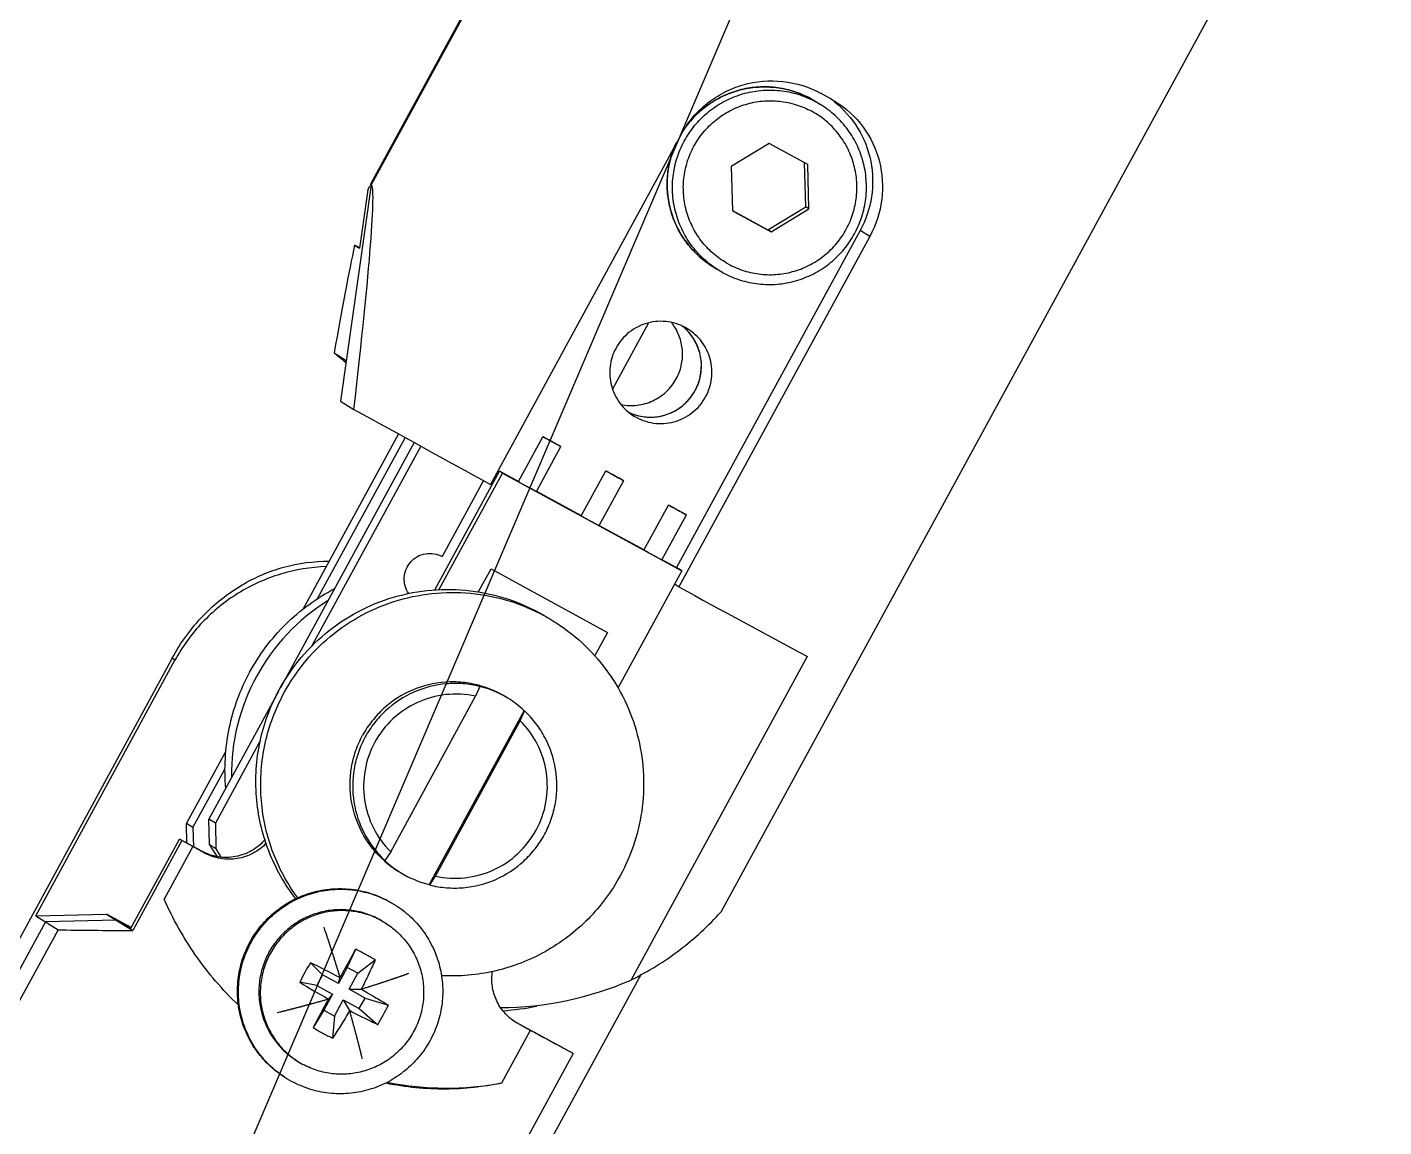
# Model space of a CAD drawing. Header units: millimetres. Extents: x 0 to 420, y 0 to 297.
# Drawn here: x 158.43 to 171.69, y 149.97 to 160.72 of the extents above; entities that cross this region are included whole.
import ezdxf

# ---------------------------------------------------------------- set-up
doc = ezdxf.new("R2010")
doc.units = ezdxf.units.MM
doc.header["$LTSCALE"] = 23.1
doc.layers.get('0').update_dxf_attribs({"linetype": 'CONTINUOUS'})
for name, color, linetype in [('AXIS', 7, 'CONTINUOUS'), ('COSMETIC', 7, 'CONTINUOUS'), ('DCURVE', 7, 'CONTINUOUS'), ('DSURF', 7, 'CONTINUOUS')]:
    doc.layers.add(name, color=color, linetype=linetype)
doc.styles.get("Standard").update_dxf_attribs({"font": 'txt', "width": 0.85})
doc.dimstyles.get("Standard").update_dxf_attribs({"dimtxt": 3.5, "dimasz": 3.5, "dimexe": 1.5, "dimexo": 1, "dimtad": 1, "dimtxsty": 'STANDARD', "dimcen": 0.09, "dimadec": 0, "dimazin": 0, "dimtol": 1, "dimtp": 0.01, "dimtm": 0.01, "dimtfac": 1, "dimtofl": 0, "dimtmove": 0, "dimatfit": 3, "dimfxl": 1, "dimtolj": 1, "dimarcsym": 0})

msp = doc.modelspace()

# ---------------------------------------------------------------- linework, layer by layer
at = {"color": 7, "linetype": 'CONTINUOUS'}
for p, q in [((163.097, 161.558), (161.798, 159.175)), ((170.072, 160.985), (165.215, 152.072)), ((166.283, 160.02), (166.195, 160.068)), ((166.09, 160.018), (166.091, 160.018)), ((166.135, 159.992), (166.091, 160.018)), ((166.135, 159.992), (166.187, 159.96)), ((166.187, 159.96), (166.143, 159.986)), ((166.283, 160.02), (166.329, 159.994)), ((164.83, 159.674), (162.964, 156.249)), ((165.685, 159.58), (165.316, 159.354)), ((166.064, 159.374), (165.685, 159.58)), ((166.043, 158.961), (166.032, 159.391)), ((166.074, 158.941), (166.064, 159.374)), ((165.316, 159.354), (165.326, 158.922)), ((161.798, 159.175), (161.496, 157.062)), ((165.326, 158.924), (165.674, 158.735)), ((165.326, 158.922), (165.705, 158.715)), ((165.674, 158.735), (166.043, 158.961)), ((165.705, 158.715), (166.074, 158.941)), ((166.074, 158.941), (166.043, 158.961)), ((166.575, 158.73), (164.78, 155.436)), ((165.705, 158.715), (165.674, 158.735)), ((166.669, 158.672), (166.575, 158.73)), ((166.669, 158.672), (164.803, 155.248)), ((165.138, 158.375), (165.181, 158.348)), ((165.234, 158.317), (165.19, 158.343)), ((161.434, 157.534), (161.553, 157.461)), ((161.496, 157.062), (161.628, 156.981)), ((161.133, 155.032), (162.065, 156.741)), ((162.215, 156.658), (160.909, 154.261)), ((162.281, 156.623), (161.218, 154.673)), ((161.273, 155.133), (162.13, 156.705)), ((162.42, 155.219), (163.051, 156.377)), ((163.08, 156.359), (163.051, 156.377)), ((163.237, 156.277), (163.051, 156.377)), ((162.893, 156.287), (162.489, 155.545)), ((163.413, 156.182), (163.85, 155.944)), ((164.026, 155.848), (164.463, 155.61)), ((164.638, 155.514), (164.803, 155.423)), ((164.832, 155.406), (164.803, 155.423)), ((164.803, 155.248), (164.76, 155.274)), ((159.851, 154.551), (157.937, 151.039)), ((158.518, 152.034), (159.879, 154.533)), ((159.879, 154.533), (159.851, 154.551)), ((166.058, 154.569), (164.336, 151.408)), ((160.89, 154.227), (160.21, 152.978)), ((162.858, 154.274), (162.815, 154.18)), ((162.858, 154.274), (162.852, 154.278)), ((161.987, 152.661), (162.815, 154.18)), ((163.29, 154.04), (162.363, 152.34)), ((162.425, 152.423), (163.253, 153.941)), ((163.253, 153.941), (163.296, 154.036)), ((163.296, 154.036), (163.29, 154.04)), ((160.712, 153.743), (160.274, 152.939)), ((159.992, 152.936), (160.375, 153.64)), ((160.055, 152.897), (160.366, 153.467)), ((159.996, 152.745), (159.992, 152.936)), ((160.055, 152.897), (159.992, 152.936)), ((160.055, 152.897), (160.06, 152.71)), ((160.216, 152.728), (160.21, 152.978)), ((160.274, 152.939), (160.21, 152.978)), ((160.274, 152.939), (160.279, 152.689)), ((159.444, 151.907), (159.923, 152.785)), ((159.946, 152.771), (159.467, 151.893)), ((160.142, 152.666), (159.923, 152.785)), ((159.946, 152.771), (159.923, 152.785)), ((160.055, 152.711), (159.946, 152.771)), ((159.996, 152.767), (159.987, 152.75)), ((160.279, 152.689), (160.216, 152.728)), ((161.987, 152.661), (161.931, 152.574)), ((161.931, 152.574), (161.925, 152.578)), ((162.369, 152.336), (162.363, 152.34)), ((162.369, 152.336), (162.425, 152.423)), ((161.966, 152.179), (162.013, 152.152)), ((161.976, 152.173), (162.022, 152.146)), ((158.613, 151.975), (158.061, 150.962)), ((158.518, 152.034), (159.209, 152.052)), ((158.518, 152.034), (158.737, 151.899)), ((159.304, 151.993), (158.613, 151.975)), ((159.209, 152.052), (159.467, 151.893)), ((159.452, 151.92), (159.209, 152.052)), ((159.304, 151.993), (159.348, 151.969)), ((159.348, 151.969), (159.412, 151.93)), ((159.349, 151.97), (159.449, 151.916)), ((161.88, 151.998), (161.917, 151.976)), ((161.894, 151.989), (161.931, 151.968)), ((158.737, 151.899), (158.185, 150.886)), ((159.447, 151.911), (159.412, 151.93)), ((161.562, 151.53), (161.645, 151.708)), ((161.321, 151.459), (161.203, 151.577)), ((161.666, 151.474), (161.836, 151.604)), ((161.321, 151.459), (161.264, 151.354)), ((161.477, 151.374), (161.321, 151.459)), ((161.562, 151.53), (161.477, 151.374)), ((161.477, 151.374), (161.491, 151.43)), ((161.666, 151.474), (161.562, 151.53)), ((161.581, 151.317), (161.666, 151.474)), ((164.434, 151.464), (163.485, 149.723)), ((161.264, 151.354), (161.099, 151.386)), ((161.264, 151.354), (161.42, 151.269)), ((161.737, 151.232), (161.581, 151.317)), ((161.581, 151.317), (161.699, 151.317)), ((161.42, 151.269), (161.335, 151.113)), ((161.42, 151.269), (161.378, 151.222)), ((161.439, 151.056), (161.524, 151.213)), ((161.524, 151.213), (161.586, 151.109)), ((161.524, 151.213), (161.68, 151.128)), ((161.68, 151.128), (161.737, 151.232)), ((161.737, 151.232), (161.966, 151.162)), ((161.335, 151.113), (161.229, 150.943)), ((161.335, 151.113), (161.439, 151.056)), ((161.439, 151.056), (161.419, 150.84)), ((161.68, 151.128), (161.861, 150.971)), ((163.77, 150.69), (163.213, 150.993)), ((163.77, 150.69), (163.291, 149.812)), ((161.091, 150.606), (161.128, 150.584)), ((161.019, 150.417), (160.973, 150.444))]:
    msp.add_line(p, q, dxfattribs=at)
for centre, radius, start, end in [((165.693, 159.159), 0.941, 61.4316, 62.0629), ((165.7, 159.209), 0.998, 51.3028, 54.3259), ((165.635, 159.18), 0.946, 230.6765, 238.3535), ((426.504, 638.807), 549.832, 241.20096, 241.35967), ((313.744, 429.261), 311.876, 241.4736, 241.73579), ((162.611, 153.317), 0.991, 75.5258, 75.9466), ((162.61, 153.313), 0.995, 58.3603, 75.523), ((162.609, 153.312), 0.997, 46.9284, 58.3371), ((162.977, 154.411), 3.233, 211.3589, 213.8192), ((163.039, 154.371), 3.232, 211.3584, 213.1014), ((162.602, 153.301), 0.99, 226.9142, 227.3429), ((162.606, 153.306), 0.997, 227.3546, 238.3377), ((162.605, 153.305), 0.995, 238.3556, 255.9467), ((192.09, 134.641), 34.903, 150.7255, 151.2459), ((160.515, 149.404), 2.566, 61.4329, 63.8659), ((163.895, 149.986), 3.127, 149.4203, 153.4083), ((157.306, 143.539), 8.933, 62.0595, 64.1329), ((160.54, 149.449), 2.514, 58.9721, 61.4351), ((165.579, 158.71), 8.586, 238.5475, 240.7048), ((163.041, 154.383), 3.245, 270.3401, 293.5235), ((190.173, 135.632), 32.744, 151.5674, 152.1207), ((160.042, 152.086), 2.133, 328.4912, 334.3374), ((162.823, 154.34), 3.243, 274.5702, 280.5227), ((162.526, 153.098), 2.515, 238.9472, 241.43), ((162.494, 153.038), 2.447, 241.419, 243.95)]:
    msp.add_arc(centre, radius, start, end, dxfattribs=at)
for centre, major_axis, ratio, start_param, end_param in [((160.485, 149.992), (1.311, 9.184), 0.024033, -0.702545, -0.01046), ((163.645, 155.792), (2.58, -2.057), 0.008897, -2.592714, -2.514725), ((161.608, 152.053), (3.75, 0.091), 0.035382, -2.44372, -2.179299)]:
    msp.add_ellipse(centre, major_axis=major_axis, ratio=ratio, start_param=start_param, end_param=end_param, dxfattribs=at)
for points, knots in [([(164.83, 159.674), (164.861, 159.731), (164.936, 159.841), (165.078, 159.978), (165.245, 160.085), (165.489, 160.182), (165.823, 160.211), (166.08, 160.131), (166.195, 160.068)], [0, 0, 0, 0, 0.125644, 0.250977, 0.375957, 0.500777, 0.749908, 1, 1, 1, 1]), ([(165.19, 158.343), (165.139, 158.375), (165.041, 158.448), (164.919, 158.585), (164.826, 158.742), (164.764, 158.915), (164.736, 159.096), (164.744, 159.279), (164.786, 159.458), (164.862, 159.625), (164.968, 159.775), (165.1, 159.902), (165.255, 160.001), (165.425, 160.069), (165.605, 160.103), (165.788, 160.102), (165.968, 160.066), (166.081, 160.019), (166.134, 159.991)], [0, 0, 0, 0, 0.062426, 0.124846, 0.187294, 0.249771, 0.312282, 0.374825, 0.437392, 0.499974, 0.562559, 0.625132, 0.687684, 0.750206, 0.812695, 0.875152, 0.93758, 1, 1, 1, 1]), ([(166.091, 160.018), (166.042, 160.045), (165.937, 160.09), (165.772, 160.129), (165.602, 160.137), (165.433, 160.116), (165.27, 160.064), (165.12, 159.984), (164.985, 159.879), (164.91, 159.794), (164.876, 159.749)], [0, 0, 0, 0, 0.124865, 0.249747, 0.374672, 0.499644, 0.624669, 0.749744, 0.874859, 1, 1, 1, 1]), ([(164.888, 159.764), (164.922, 159.808), (164.998, 159.891), (165.132, 159.992), (165.282, 160.068), (165.442, 160.117), (165.609, 160.137), (165.776, 160.128), (165.939, 160.089), (166.041, 160.045), (166.09, 160.018)], [0, 0, 0, 0, 0.125169, 0.250304, 0.375391, 0.500419, 0.625385, 0.750297, 0.875158, 1, 1, 1, 1]), ([(165.288, 158.401), (165.24, 158.428), (165.148, 158.49), (165.03, 158.61), (164.939, 158.75), (164.876, 158.905), (164.845, 159.069), (164.846, 159.237), (164.881, 159.401), (164.946, 159.556), (165.04, 159.694), (165.16, 159.812), (165.3, 159.904), (165.455, 159.967), (165.619, 159.999), (165.787, 159.998), (165.95, 159.964), (166.053, 159.92), (166.102, 159.894)], [0, 0, 0, 0, 0.062414, 0.124835, 0.187279, 0.249753, 0.312261, 0.374801, 0.437368, 0.499952, 0.562539, 0.625117, 0.687673, 0.750199, 0.812691, 0.875151, 0.937582, 1, 1, 1, 1]), ([(165.234, 158.317), (165.288, 158.288), (165.401, 158.24), (165.58, 158.202), (165.764, 158.199), (165.945, 158.232), (166.117, 158.299), (166.272, 158.397), (166.406, 158.524), (166.513, 158.673), (166.59, 158.841), (166.633, 159.02), (166.641, 159.204), (166.614, 159.386), (166.553, 159.559), (166.459, 159.717), (166.337, 159.854), (166.239, 159.928), (166.187, 159.96)], [0, 0, 0, 0, 0.062416, 0.124843, 0.1873, 0.249788, 0.312309, 0.37486, 0.437434, 0.500019, 0.562601, 0.62517, 0.687714, 0.750226, 0.812704, 0.875153, 0.937574, 1, 1, 1, 1]), ([(165.288, 158.401), (165.337, 158.375), (165.44, 158.331), (165.604, 158.297), (165.771, 158.296), (165.936, 158.328), (166.091, 158.391), (166.231, 158.483), (166.35, 158.601), (166.444, 158.74), (166.51, 158.894), (166.544, 159.058), (166.546, 159.226), (166.514, 159.39), (166.452, 159.545), (166.36, 159.685), (166.243, 159.805), (166.151, 159.867), (166.102, 159.894)], [0, 0, 0, 0, 0.062418, 0.124849, 0.187309, 0.249801, 0.312327, 0.374883, 0.437461, 0.500048, 0.562632, 0.625199, 0.687739, 0.750247, 0.812721, 0.875165, 0.937586, 1, 1, 1, 1]), ([(166.324, 159.988), (166.414, 159.915), (166.57, 159.738), (166.698, 159.409), (166.706, 159.056), (166.63, 158.832), (166.575, 158.73)], [0, 0, 0, 0, 0.249704, 0.499588, 0.749695, 1, 1, 1, 1]), ([(166.328, 159.994), (166.435, 159.928), (166.624, 159.755), (166.786, 159.409), (166.809, 159.027), (166.729, 158.783), (166.669, 158.672)], [0, 0, 0, 0, 0.250628, 0.498303, 0.747264, 1, 1, 1, 1]), ([(165.035, 158.448), (164.995, 158.481), (164.919, 158.554), (164.826, 158.681), (164.755, 158.821), (164.708, 158.971), (164.686, 159.127), (164.69, 159.284), (164.72, 159.439), (164.756, 159.538), (164.778, 159.585)], [0, 0, 0, 0, 0.124833, 0.249706, 0.374624, 0.499596, 0.624626, 0.749711, 0.87484, 1, 1, 1, 1]), ([(164.77, 159.568), (164.747, 159.516), (164.71, 159.408), (164.685, 159.239), (164.69, 159.068), (164.726, 158.9), (164.79, 158.742), (164.882, 158.598), (164.999, 158.473), (165.09, 158.405), (165.138, 158.375)], [0, 0, 0, 0, 0.125146, 0.250262, 0.375333, 0.500354, 0.625321, 0.750245, 0.875128, 1, 1, 1, 1]), ([(162.164, 155.182), (162.148, 155.205), (162.124, 155.256), (162.115, 155.34), (162.134, 155.423), (162.18, 155.495), (162.246, 155.548), (162.326, 155.576), (162.411, 155.576), (162.464, 155.558), (162.489, 155.545)], [0, 0, 0, 0, 0.124891, 0.249909, 0.375022, 0.500171, 0.625279, 0.750292, 0.875173, 1, 1, 1, 1]), ([(159.851, 154.551), (159.934, 154.703), (160.132, 154.975), (160.454, 155.231), (160.729, 155.371), (161.012, 155.47), (161.237, 155.5), (161.386, 155.498)], [0, 0, 0, 0, 0.274861, 0.525934, 0.645392, 0.763217, 1, 1, 1, 1]), ([(161.356, 155.446), (161.206, 155.441), (160.904, 155.391), (160.487, 155.203), (160.132, 154.914), (159.952, 154.666), (159.879, 154.533)], [0, 0, 0, 0, 0.249795, 0.499743, 0.749831, 1, 1, 1, 1]), ([(162.815, 154.18), (162.721, 154.2), (162.525, 154.211), (162.242, 154.133), (161.998, 153.97), (161.818, 153.738), (161.721, 153.461), (161.716, 153.167), (161.804, 152.887), (161.919, 152.729), (161.987, 152.661)], [0, 0, 0, 0, 0.124868, 0.249843, 0.37492, 0.500055, 0.625177, 0.750224, 0.875161, 1, 1, 1, 1]), ([(162.858, 154.274), (162.805, 154.288), (162.696, 154.306), (162.477, 154.305), (162.207, 154.237), (161.974, 154.084), (161.825, 153.922), (161.764, 153.83), (161.738, 153.782)], [0, 0, 0, 0, 0.125042, 0.250131, 0.499628, 0.749336, 0.874663, 1, 1, 1, 1]), ([(162.425, 152.423), (162.519, 152.402), (162.715, 152.391), (162.998, 152.469), (163.242, 152.632), (163.422, 152.864), (163.52, 153.142), (163.524, 153.435), (163.436, 153.715), (163.321, 153.873), (163.253, 153.941)], [0, 0, 0, 0, 0.124868, 0.249843, 0.37492, 0.500055, 0.625177, 0.750224, 0.875161, 1, 1, 1, 1]), ([(163.49, 152.828), (163.516, 152.876), (163.56, 152.977), (163.615, 153.19), (163.617, 153.469), (163.528, 153.733), (163.41, 153.917), (163.336, 153.999), (163.296, 154.036)], [0, 0, 0, 0, 0.125358, 0.250694, 0.500394, 0.74987, 0.874954, 1, 1, 1, 1]), ([(161.738, 153.782), (161.712, 153.734), (161.667, 153.633), (161.612, 153.42), (161.61, 153.142), (161.699, 152.878), (161.818, 152.693), (161.892, 152.611), (161.931, 152.574)], [0, 0, 0, 0, 0.125358, 0.250694, 0.500394, 0.74987, 0.874954, 1, 1, 1, 1]), ([(160.761, 152.782), (160.725, 152.739), (160.636, 152.664), (160.474, 152.604), (160.301, 152.601), (160.191, 152.639), (160.142, 152.666)], [0, 0, 0, 0, 0.250307, 0.500418, 0.750279, 1, 1, 1, 1]), ([(162.369, 152.336), (162.422, 152.322), (162.531, 152.305), (162.751, 152.305), (163.021, 152.374), (163.254, 152.526), (163.403, 152.688), (163.463, 152.78), (163.49, 152.828)], [0, 0, 0, 0, 0.125042, 0.250131, 0.499628, 0.749336, 0.874663, 1, 1, 1, 1]), ([(160.963, 150.45), (160.908, 150.483), (160.831, 150.542), (160.741, 150.634), (160.661, 150.734), (160.578, 150.872), (160.524, 151.024), (160.499, 151.15), (160.486, 151.278), (160.494, 151.44), (160.539, 151.628), (160.62, 151.805), (160.733, 151.962), (160.874, 152.095), (161.01, 152.181), (161.128, 152.234), (161.25, 152.275), (161.408, 152.303), (161.57, 152.301), (161.697, 152.28), (161.821, 152.248), (161.91, 152.21), (161.966, 152.179)], [0, 0, 0, 0, 0.062401, 0.093637, 0.12488, 0.18731, 0.249771, 0.28105, 0.312338, 0.374864, 0.437414, 0.499979, 0.562546, 0.625101, 0.687635, 0.718927, 0.750211, 0.812681, 0.875119, 0.906364, 0.937602, 1, 1, 1, 1]), ([(160.973, 150.444), (160.918, 150.478), (160.841, 150.536), (160.751, 150.628), (160.67, 150.728), (160.588, 150.866), (160.534, 151.019), (160.509, 151.145), (160.496, 151.273), (160.503, 151.434), (160.549, 151.622), (160.629, 151.799), (160.742, 151.956), (160.883, 152.089), (161.02, 152.176), (161.137, 152.228), (161.259, 152.269), (161.418, 152.297), (161.579, 152.295), (161.706, 152.274), (161.83, 152.242), (161.92, 152.204), (161.976, 152.173)], [0, 0, 0, 0, 0.062401, 0.093637, 0.12488, 0.18731, 0.249771, 0.28105, 0.312338, 0.374864, 0.437414, 0.499979, 0.562546, 0.625101, 0.687635, 0.718927, 0.750211, 0.812681, 0.875119, 0.906364, 0.937602, 1, 1, 1, 1]), ([(161.88, 151.998), (161.835, 152.022), (161.764, 152.053), (161.664, 152.079), (161.563, 152.095), (161.434, 152.097), (161.307, 152.074), (161.209, 152.041), (161.115, 152), (161.006, 151.93), (160.893, 151.824), (160.803, 151.698), (160.738, 151.557), (160.702, 151.406), (160.696, 151.277), (160.707, 151.175), (160.727, 151.074), (160.77, 150.952), (160.836, 150.841), (160.9, 150.761), (160.972, 150.688), (161.034, 150.641), (161.077, 150.614)], [0, 0, 0, 0, 0.062398, 0.093636, 0.124881, 0.187319, 0.249789, 0.281073, 0.312365, 0.374899, 0.437454, 0.500021, 0.562586, 0.625136, 0.687662, 0.71895, 0.750229, 0.81269, 0.87512, 0.906363, 0.937599, 1, 1, 1, 1]), ([(161.894, 151.989), (161.849, 152.014), (161.778, 152.044), (161.678, 152.07), (161.577, 152.086), (161.448, 152.088), (161.321, 152.066), (161.223, 152.033), (161.129, 151.991), (161.02, 151.922), (160.907, 151.815), (160.817, 151.689), (160.752, 151.548), (160.716, 151.398), (160.71, 151.268), (160.72, 151.166), (160.74, 151.065), (160.784, 150.944), (160.849, 150.833), (160.914, 150.753), (160.986, 150.679), (161.048, 150.633), (161.091, 150.606)], [0, 0, 0, 0, 0.062398, 0.093636, 0.124881, 0.187319, 0.249789, 0.281073, 0.312365, 0.374899, 0.437455, 0.500021, 0.562586, 0.625136, 0.687662, 0.71895, 0.750229, 0.81269, 0.87512, 0.906363, 0.937599, 1, 1, 1, 1]), ([(162.022, 152.146), (162.077, 152.113), (162.154, 152.054), (162.244, 151.963), (162.324, 151.863), (162.407, 151.724), (162.461, 151.572), (162.486, 151.446), (162.499, 151.318), (162.492, 151.156), (162.446, 150.968), (162.365, 150.792), (162.252, 150.634), (162.111, 150.501), (161.975, 150.415), (161.857, 150.363), (161.735, 150.322), (161.577, 150.293), (161.415, 150.296), (161.288, 150.316), (161.164, 150.349), (161.075, 150.387), (161.019, 150.417)], [0, 0, 0, 0, 0.062401, 0.093637, 0.12488, 0.18731, 0.249771, 0.28105, 0.312338, 0.374864, 0.437414, 0.499979, 0.562546, 0.625101, 0.687635, 0.718927, 0.750211, 0.812681, 0.875119, 0.906364, 0.937602, 1, 1, 1, 1]), ([(164.336, 151.408), (164.421, 151.45), (164.585, 151.541), (164.889, 151.751), (165.093, 151.938), (165.215, 152.072)], [0, 0, 0, 0, 0.256608, 0.508045, 1, 1, 1, 1]), ([(161.931, 151.968), (161.974, 151.941), (162.036, 151.894), (162.108, 151.821), (162.173, 151.741), (162.239, 151.63), (162.282, 151.508), (162.302, 151.407), (162.312, 151.305), (162.307, 151.176), (162.27, 151.025), (162.206, 150.884), (162.115, 150.758), (162.002, 150.652), (161.893, 150.582), (161.799, 150.541), (161.702, 150.508), (161.575, 150.485), (161.445, 150.487), (161.344, 150.503), (161.245, 150.529), (161.173, 150.56), (161.128, 150.584)], [0, 0, 0, 0, 0.062401, 0.093637, 0.12488, 0.18731, 0.249771, 0.28105, 0.312338, 0.374864, 0.437414, 0.499979, 0.562545, 0.625101, 0.687635, 0.718927, 0.750211, 0.812681, 0.875119, 0.906364, 0.937602, 1, 1, 1, 1]), ([(161.836, 151.604), (161.815, 151.557), (161.771, 151.46), (161.724, 151.366), (161.699, 151.317)], [0, 0, 0, 0, 0.486692, 1, 1, 1, 1]), ([(161.699, 151.317), (161.723, 151.304), (161.812, 151.254), (161.901, 151.201), (161.966, 151.162)], [0, 0, 0, 0, 0.262179, 1, 1, 1, 1]), ([(161.586, 151.109), (161.559, 151.062), (161.505, 150.971), (161.448, 150.882), (161.419, 150.84)], [0, 0, 0, 0, 0.51369, 1, 1, 1, 1]), ([(161.861, 150.971), (161.839, 150.981), (161.747, 151.026), (161.655, 151.072), (161.586, 151.109)], [0, 0, 0, 0, 0.235908, 1, 1, 1, 1])]:
    msp.add_open_spline(points, degree=3, knots=knots, dxfattribs=at)
at = {"layer": 'AXIS', "color": 7, "linetype": 'CONTINUOUS'}
for p, q in [((161.793, 159.185), (162.987, 161.375)), ((163.236, 156.276), (163.475, 156.715)), ((163.475, 156.715), (163.475, 156.715)), ((163.412, 156.18), (163.651, 156.619)), ((163.651, 156.619), (163.651, 156.62)), ((162.459, 155.219), (163.08, 156.359)), ((163.08, 156.359), (164.832, 155.406)), ((163.849, 155.942), (164.088, 156.381)), ((164.088, 156.381), (164.088, 156.381)), ((163.236, 156.276), (163.236, 156.276)), ((163.236, 156.276), (163.24, 156.274)), ((164.025, 155.847), (164.264, 156.286)), ((164.264, 156.286), (164.264, 156.286)), ((163.849, 155.942), (163.849, 155.942)), ((163.849, 155.942), (163.853, 155.94)), ((164.462, 155.608), (164.701, 156.047)), ((164.638, 155.513), (164.877, 155.952)), ((164.701, 156.047), (164.702, 156.047)), ((164.877, 155.952), (164.877, 155.952)), ((164.462, 155.608), (164.462, 155.608)), ((164.462, 155.608), (164.466, 155.606)), ((164.832, 155.406), (164.207, 154.259)), ((160.055, 152.711), (159.775, 152.196)), ((160.171, 152.648), (160.055, 152.711)), ((160.142, 152.666), (160.171, 152.648)), ((163.351, 150.916), (163.07, 150.401)), ((163.236, 150.979), (163.212, 150.993)), ((163.351, 150.916), (163.236, 150.979))]:
    msp.add_line(p, q, dxfattribs=at)
for centre, radius, start, end in [((164.34, 157.521), 0.499, 34.4236, 38.6529), ((164.525, 157.407), 0.499, 44.7252, 51.779), ((164.527, 157.408), 0.497, 46.3942, 51.2354), ((164.528, 157.409), 0.495, 44.9939, 46.3897), ((164.527, 157.408), 0.497, 43.6841, 44.9939), ((164.527, 157.408), 0.497, 40.6095, 44.7243), ((164.525, 157.407), 0.499, 35.4758, 43.6772), ((164.526, 157.408), 0.497, 29.1814, 35.472), ((164.524, 157.407), 0.5, 20.8008, 29.1688), ((164.526, 157.407), 0.498, 14.6994, 20.7984), ((164.523, 157.407), 0.501, 5.9637, 14.6835), ((164.522, 157.407), 0.501, 350.595, 0.2424), ((164.524, 157.407), 0.5, 0.259, 5.9636), ((164.52, 157.408), 0.504, 331.4494, 345.7893), ((164.524, 157.407), 0.499, 345.8141, 350.5906), ((164.52, 157.409), 0.504, 317.0409, 331.3787), ((164.523, 157.406), 0.5, 296.876, 302.5776), ((164.522, 157.407), 0.502, 302.594, 312.2372), ((164.524, 157.406), 0.5, 312.2417, 317.0165), ((164.524, 157.405), 0.499, 245.0901, 251.976), ((164.523, 157.402), 0.496, 245.6615, 248.3722), ((164.523, 157.403), 0.497, 248.3754, 251.7712), ((164.524, 157.404), 0.498, 251.9783, 252.7848), ((164.523, 157.403), 0.497, 252.7863, 259.172), ((164.524, 157.406), 0.5, 259.1827, 267.3807), ((164.524, 157.404), 0.498, 267.3844, 273.6718), ((164.523, 157.406), 0.5, 273.6844, 282.0477), ((164.524, 157.404), 0.498, 282.05, 288.1454), ((164.523, 157.408), 0.502, 288.1612, 296.8759), ((162.436, 153.414), 2.005, 122.097, 151.4171), ((162.435, 153.415), 2.004, 151.4095, 180.738), ((162.591, 153.324), 0.996, 74.2751, 74.6945), ((162.591, 153.325), 0.995, 58.3541, 74.2778), ((162.586, 153.317), 0.995, 228.1923, 228.6204), ((162.586, 153.317), 0.996, 228.6259, 238.3431), ((163.474, 151.416), 0.498, 237.5384, 238.3125), ((162.533, 153.342), 2.99, 259.0451, 280.3496)]:
    msp.add_arc(centre, radius, start, end, dxfattribs=at)
for points, knots in [([(164.889, 157.768), (164.832, 157.804), (164.702, 157.851), (164.495, 157.839), (164.31, 157.746), (164.221, 157.64), (164.189, 157.581)], [0, 0, 0, 0, 0.249666, 0.499532, 0.749666, 1, 1, 1, 1]), ([(164.778, 157.281), (164.8, 157.321), (164.833, 157.408), (164.845, 157.546), (164.819, 157.682), (164.778, 157.765), (164.752, 157.803)], [0, 0, 0, 0, 0.250232, 0.500327, 0.75026, 1, 1, 1, 1]), ([(165.065, 157.104), (165.095, 157.16), (165.134, 157.283), (165.121, 157.475), (165.038, 157.648), (164.942, 157.736), (164.889, 157.768)], [0, 0, 0, 0, 0.250337, 0.500449, 0.750315, 1, 1, 1, 1]), ([(164.963, 157.167), (164.987, 157.211), (165.022, 157.307), (165.029, 157.46), (164.99, 157.607), (164.936, 157.694), (164.904, 157.732)], [0, 0, 0, 0, 0.250271, 0.500364, 0.750283, 1, 1, 1, 1]), ([(164.189, 157.581), (164.159, 157.526), (164.119, 157.403), (164.133, 157.211), (164.216, 157.037), (164.311, 156.95), (164.364, 156.917)], [0, 0, 0, 0, 0.250337, 0.500449, 0.750315, 1, 1, 1, 1]), ([(164.237, 157.03), (164.289, 157.019), (164.397, 157.015), (164.552, 157.058), (164.686, 157.149), (164.753, 157.234), (164.778, 157.281)], [0, 0, 0, 0, 0.249709, 0.499639, 0.749739, 1, 1, 1, 1]), ([(164.368, 156.931), (164.422, 156.913), (164.539, 156.896), (164.711, 156.932), (164.862, 157.024), (164.935, 157.117), (164.963, 157.167)], [0, 0, 0, 0, 0.249688, 0.499594, 0.749713, 1, 1, 1, 1]), ([(164.364, 156.917), (164.421, 156.882), (164.552, 156.835), (164.758, 156.847), (164.943, 156.939), (165.032, 157.045), (165.065, 157.104)], [0, 0, 0, 0, 0.249666, 0.499532, 0.749666, 1, 1, 1, 1]), ([(163.646, 156.622), (163.642, 156.625), (163.629, 156.632), (163.607, 156.644), (163.585, 156.656), (163.565, 156.667), (163.55, 156.675), (163.535, 156.683), (163.521, 156.691), (163.508, 156.698), (163.498, 156.703), (163.492, 156.706), (163.488, 156.709), (163.484, 156.711), (163.481, 156.712), (163.479, 156.713), (163.477, 156.714), (163.477, 156.714), (163.476, 156.715), (163.476, 156.715), (163.475, 156.715), (163.475, 156.715), (163.475, 156.715)], [0, 0, 0, 0, 0.085217, 0.220016, 0.38778, 0.477647, 0.567814, 0.655476, 0.737912, 0.812561, 0.877098, 0.904937, 0.92952, 0.950668, 0.968204, 0.981996, 0.987457, 0.991943, 0.995443, 0.997953, 0.999471, 1, 1, 1, 1]), ([(163.475, 156.715), (163.476, 156.714), (163.479, 156.713), (163.485, 156.709), (163.494, 156.705), (163.51, 156.696), (163.529, 156.685), (163.549, 156.674), (163.566, 156.665), (163.582, 156.656), (163.598, 156.648), (163.613, 156.64), (163.624, 156.634), (163.631, 156.63), (163.636, 156.627), (163.641, 156.625), (163.644, 156.623), (163.647, 156.622), (163.648, 156.621), (163.649, 156.62), (163.65, 156.62), (163.65, 156.62), (163.651, 156.62), (163.651, 156.619), (163.651, 156.619)], [0, 0, 0, 0, 0.016267, 0.050216, 0.100597, 0.165572, 0.329348, 0.422152, 0.517779, 0.612731, 0.703531, 0.786853, 0.859649, 0.891254, 0.919257, 0.943412, 0.963495, 0.979316, 0.985586, 0.990741, 0.994765, 0.99765, 0.999395, 1, 1, 1, 1]), ([(164.26, 156.288), (164.255, 156.291), (164.242, 156.298), (164.22, 156.31), (164.198, 156.322), (164.178, 156.333), (164.163, 156.341), (164.148, 156.349), (164.134, 156.357), (164.121, 156.364), (164.111, 156.369), (164.105, 156.373), (164.101, 156.375), (164.097, 156.377), (164.094, 156.378), (164.092, 156.379), (164.09, 156.38), (164.09, 156.381), (164.089, 156.381), (164.089, 156.381), (164.088, 156.381), (164.088, 156.381), (164.088, 156.381)], [0, 0, 0, 0, 0.085217, 0.220016, 0.38778, 0.477647, 0.567814, 0.655476, 0.737912, 0.812561, 0.877098, 0.904937, 0.92952, 0.950668, 0.968204, 0.981996, 0.987457, 0.991943, 0.995443, 0.997953, 0.999471, 1, 1, 1, 1]), ([(164.088, 156.381), (164.089, 156.381), (164.092, 156.379), (164.098, 156.376), (164.107, 156.371), (164.123, 156.362), (164.142, 156.352), (164.162, 156.34), (164.179, 156.331), (164.195, 156.322), (164.211, 156.314), (164.226, 156.306), (164.237, 156.3), (164.244, 156.296), (164.249, 156.293), (164.254, 156.291), (164.257, 156.289), (164.26, 156.288), (164.261, 156.287), (164.262, 156.286), (164.263, 156.286), (164.263, 156.286), (164.264, 156.286), (164.264, 156.286), (164.264, 156.286)], [0, 0, 0, 0, 0.016267, 0.050216, 0.100597, 0.165572, 0.329348, 0.422152, 0.517779, 0.612731, 0.703531, 0.786853, 0.859649, 0.891254, 0.919257, 0.943412, 0.963495, 0.979316, 0.985586, 0.990741, 0.994765, 0.99765, 0.999395, 1, 1, 1, 1]), ([(163.24, 156.274), (163.244, 156.271), (163.257, 156.264), (163.279, 156.252), (163.301, 156.24), (163.321, 156.229), (163.336, 156.221), (163.351, 156.213), (163.366, 156.205), (163.378, 156.198), (163.388, 156.193), (163.395, 156.189), (163.399, 156.187), (163.403, 156.185), (163.406, 156.183), (163.408, 156.182), (163.409, 156.181), (163.41, 156.181), (163.411, 156.181), (163.411, 156.181), (163.411, 156.18), (163.412, 156.18), (163.412, 156.18)], [0, 0, 0, 0, 0.082922, 0.216493, 0.384042, 0.474117, 0.564649, 0.65279, 0.735768, 0.810969, 0.87603, 0.904106, 0.928905, 0.950236, 0.967932, 0.981846, 0.987354, 0.991879, 0.995411, 0.997942, 0.99947, 1, 1, 1, 1]), ([(163.853, 155.94), (163.858, 155.937), (163.87, 155.931), (163.892, 155.918), (163.914, 155.906), (163.934, 155.895), (163.95, 155.887), (163.965, 155.879), (163.979, 155.871), (163.991, 155.864), (164.001, 155.859), (164.008, 155.855), (164.012, 155.853), (164.016, 155.851), (164.019, 155.85), (164.021, 155.848), (164.022, 155.848), (164.023, 155.847), (164.024, 155.847), (164.024, 155.847), (164.024, 155.847), (164.025, 155.847), (164.025, 155.847)], [0, 0, 0, 0, 0.082922, 0.216493, 0.384042, 0.474117, 0.564649, 0.65279, 0.735768, 0.810969, 0.87603, 0.904106, 0.928905, 0.950236, 0.967932, 0.981846, 0.987354, 0.991879, 0.995411, 0.997942, 0.99947, 1, 1, 1, 1]), ([(164.873, 155.954), (164.868, 155.957), (164.855, 155.964), (164.833, 155.976), (164.811, 155.988), (164.791, 155.999), (164.776, 156.007), (164.761, 156.016), (164.747, 156.023), (164.734, 156.03), (164.725, 156.035), (164.718, 156.039), (164.714, 156.041), (164.71, 156.043), (164.707, 156.045), (164.705, 156.046), (164.704, 156.046), (164.703, 156.047), (164.702, 156.047), (164.702, 156.047), (164.701, 156.047), (164.701, 156.048), (164.701, 156.047)], [0, 0, 0, 0, 0.085217, 0.220016, 0.38778, 0.477647, 0.567814, 0.655476, 0.737912, 0.812561, 0.877098, 0.904937, 0.92952, 0.950668, 0.968204, 0.981996, 0.987457, 0.991943, 0.995443, 0.997953, 0.999471, 1, 1, 1, 1]), ([(164.702, 156.047), (164.702, 156.047), (164.705, 156.045), (164.711, 156.042), (164.72, 156.037), (164.736, 156.028), (164.755, 156.018), (164.776, 156.007), (164.792, 155.998), (164.809, 155.989), (164.824, 155.98), (164.839, 155.972), (164.85, 155.966), (164.857, 155.962), (164.862, 155.959), (164.867, 155.957), (164.87, 155.955), (164.873, 155.954), (164.874, 155.953), (164.875, 155.953), (164.876, 155.952), (164.876, 155.952), (164.877, 155.952), (164.877, 155.952), (164.877, 155.952)], [0, 0, 0, 0, 0.016267, 0.050216, 0.100597, 0.165572, 0.329348, 0.422152, 0.517779, 0.612731, 0.703531, 0.786853, 0.859649, 0.891254, 0.919257, 0.943412, 0.963495, 0.979316, 0.985586, 0.990741, 0.994765, 0.99765, 0.999395, 1, 1, 1, 1]), ([(164.466, 155.606), (164.471, 155.604), (164.483, 155.597), (164.505, 155.585), (164.527, 155.572), (164.547, 155.562), (164.563, 155.553), (164.578, 155.545), (164.592, 155.537), (164.604, 155.53), (164.614, 155.525), (164.621, 155.522), (164.625, 155.519), (164.629, 155.517), (164.632, 155.516), (164.634, 155.515), (164.635, 155.514), (164.636, 155.513), (164.637, 155.513), (164.637, 155.513), (164.637, 155.513), (164.638, 155.513), (164.638, 155.513)], [0, 0, 0, 0, 0.082922, 0.216493, 0.384042, 0.474117, 0.564649, 0.65279, 0.735768, 0.810969, 0.87603, 0.904106, 0.928905, 0.950236, 0.967932, 0.981846, 0.987354, 0.991879, 0.995411, 0.997942, 0.99947, 1, 1, 1, 1]), ([(160.609, 154.415), (160.656, 154.501), (160.763, 154.666), (160.957, 154.889), (161.182, 155.08), (161.349, 155.184), (161.436, 155.23)], [0, 0, 0, 0, 0.250059, 0.500093, 0.750083, 1, 1, 1, 1]), ([(160.898, 154.244), (160.959, 154.356), (161.103, 154.566), (161.378, 154.832), (161.701, 155.037), (162.058, 155.173), (162.436, 155.233), (162.817, 155.217), (163.187, 155.124), (163.417, 155.013), (163.524, 154.946)], [0, 0, 0, 0, 0.125172, 0.250316, 0.375419, 0.500458, 0.625426, 0.750327, 0.875178, 1, 1, 1, 1]), ([(160.946, 154.215), (161.007, 154.326), (161.151, 154.537), (161.426, 154.803), (161.749, 155.008), (162.106, 155.143), (162.483, 155.204), (162.865, 155.187), (163.235, 155.094), (163.464, 154.983), (163.572, 154.917)], [0, 0, 0, 0, 0.125172, 0.250316, 0.375419, 0.500458, 0.625426, 0.750327, 0.875178, 1, 1, 1, 1]), ([(163.572, 154.917), (163.672, 154.855), (163.862, 154.712), (164.1, 154.447), (164.285, 154.142), (164.408, 153.807), (164.466, 153.455), (164.457, 153.098), (164.381, 152.75), (164.287, 152.531), (164.23, 152.427)], [0, 0, 0, 0, 0.124834, 0.249692, 0.374596, 0.49956, 0.62459, 0.749684, 0.874823, 1, 1, 1, 1]), ([(160.609, 154.415), (160.562, 154.329), (160.481, 154.149), (160.4, 153.866), (160.361, 153.573), (160.364, 153.376), (160.372, 153.279)], [0, 0, 0, 0, 0.250087, 0.500129, 0.750107, 1, 1, 1, 1]), ([(161.061, 152.2), (161.005, 152.271), (160.905, 152.422), (160.789, 152.668), (160.71, 152.928), (160.669, 153.197), (160.667, 153.469), (160.704, 153.738), (160.78, 154), (160.855, 154.165), (160.898, 154.244)], [0, 0, 0, 0, 0.124844, 0.249731, 0.374667, 0.499653, 0.624687, 0.749764, 0.874872, 1, 1, 1, 1]), ([(161.079, 152.209), (161.027, 152.28), (160.933, 152.43), (160.824, 152.672), (160.751, 152.928), (160.715, 153.191), (160.716, 153.457), (160.755, 153.721), (160.83, 153.976), (160.904, 154.137), (160.946, 154.215)], [0, 0, 0, 0, 0.124847, 0.249737, 0.374674, 0.499662, 0.624696, 0.74977, 0.874876, 1, 1, 1, 1]), ([(162.854, 154.285), (162.8, 154.299), (162.69, 154.32), (162.467, 154.323), (162.191, 154.257), (161.953, 154.104), (161.801, 153.94), (161.739, 153.847), (161.712, 153.798)], [0, 0, 0, 0, 0.125046, 0.250139, 0.499615, 0.749306, 0.874654, 1, 1, 1, 1]), ([(161.922, 152.575), (161.881, 152.612), (161.804, 152.693), (161.68, 152.879), (161.586, 153.146), (161.586, 153.429), (161.64, 153.646), (161.686, 153.749), (161.712, 153.798)], [0, 0, 0, 0, 0.125051, 0.25014, 0.499595, 0.749276, 0.874633, 1, 1, 1, 1]), ([(160.772, 152.745), (160.735, 152.705), (160.647, 152.638), (160.489, 152.585), (160.323, 152.586), (160.218, 152.622), (160.171, 152.648)], [0, 0, 0, 0, 0.250289, 0.500395, 0.750261, 1, 1, 1, 1]), ([(164.23, 152.427), (164.188, 152.349), (164.093, 152.2), (163.92, 151.999), (163.721, 151.825), (163.499, 151.679), (163.26, 151.567), (163.006, 151.489), (162.745, 151.448), (162.569, 151.445), (162.481, 151.45)], [0, 0, 0, 0, 0.125101, 0.250195, 0.375266, 0.500304, 0.6253, 0.750249, 0.875148, 1, 1, 1, 1]), ([(160.5, 151.162), (160.343, 151.311), (160.066, 151.635), (159.858, 152.007), (159.775, 152.196)], [0, 0, 0, 0, 0.511431, 1, 1, 1, 1]), ([(163.207, 150.996), (163.166, 151.022), (163.093, 151.085), (163.014, 151.207), (162.974, 151.347), (162.974, 151.444), (162.982, 151.491)], [0, 0, 0, 0, 0.249841, 0.4997, 0.74976, 1, 1, 1, 1]), ([(163.77, 150.69), (163.738, 150.708), (163.598, 150.783), (163.458, 150.858), (163.351, 150.916)], [0, 0, 0, 0, 0.229469, 1, 1, 1, 1]), ([(163.07, 150.401), (162.891, 150.363), (162.512, 150.322), (162.133, 150.36), (161.942, 150.399)], [0, 0, 0, 0, 0.485687, 1, 1, 1, 1])]:
    msp.add_open_spline(points, degree=3, knots=knots, dxfattribs=at)
at = {"layer": 'COSMETIC', "color": 7, "linetype": 'CONTINUOUS'}
for p, q in [((162.843, 155.195), (162.968, 155.424)), ((162.968, 155.424), (164.107, 154.804)), ((164.107, 154.804), (163.979, 154.571))]:
    msp.add_line(p, q, dxfattribs=at)
for points, knots in [([(161.333, 151.924), (161.336, 151.915), (161.34, 151.902), (161.345, 151.887), (161.348, 151.878), (161.351, 151.872), (161.353, 151.865), (161.355, 151.86), (161.356, 151.857), (161.356, 151.856), (161.357, 151.854), (161.358, 151.852), (161.359, 151.849), (161.36, 151.844), (161.362, 151.838), (161.365, 151.829), (161.369, 151.817), (161.373, 151.805), (161.376, 151.796), (161.378, 151.79), (161.38, 151.785), (161.381, 151.782), (161.381, 151.78), (161.382, 151.779), (161.382, 151.778), (161.383, 151.776), (161.384, 151.772), (161.386, 151.766), (161.388, 151.759), (161.391, 151.751), (161.394, 151.741), (161.398, 151.728), (161.403, 151.715), (161.406, 151.704), (161.408, 151.697), (161.411, 151.689), (161.414, 151.678), (161.418, 151.665), (161.423, 151.652), (161.426, 151.642), (161.429, 151.634), (161.431, 151.626), (161.433, 151.62), (161.434, 151.616), (161.435, 151.614), (161.435, 151.613), (161.436, 151.612), (161.436, 151.609), (161.437, 151.606), (161.439, 151.6), (161.441, 151.593), (161.445, 151.582), (161.451, 151.562), (161.457, 151.542), (161.462, 151.527), (161.464, 151.521), (161.466, 151.515), (161.468, 151.508), (161.473, 151.491), (161.481, 151.465), (161.488, 151.442), (161.491, 151.43)], [0, 0, 0, 0, 0.0625, 0.09375, 0.109375, 0.125, 0.140625, 0.15625, 0.160156, 0.164062, 0.167969, 0.171875, 0.179688, 0.1875, 0.203125, 0.21875, 0.25, 0.28125, 0.296875, 0.3125, 0.320312, 0.328125, 0.332031, 0.333984, 0.335938, 0.339844, 0.34375, 0.359375, 0.375, 0.390625, 0.40625, 0.4375, 0.46875, 0.484375, 0.5, 0.515625, 0.53125, 0.5625, 0.59375, 0.609375, 0.625, 0.640625, 0.65625, 0.660156, 0.664062, 0.666016, 0.667969, 0.671875, 0.679688, 0.6875, 0.703125, 0.71875, 0.75, 0.8125, 0.828125, 0.835938, 0.84375, 0.859375, 0.875, 0.9375, 1, 1, 1, 1]), ([(162.165, 151.471), (162.157, 151.468), (162.145, 151.464), (162.131, 151.459), (162.124, 151.456), (162.118, 151.454), (162.112, 151.452), (162.107, 151.45), (162.105, 151.449), (162.103, 151.449), (162.102, 151.449), (162.101, 151.448), (162.099, 151.448), (162.097, 151.447), (162.092, 151.445), (162.087, 151.443), (162.078, 151.44), (162.068, 151.437), (162.057, 151.433), (162.048, 151.43), (162.043, 151.428), (162.038, 151.427), (162.036, 151.426), (162.034, 151.425), (162.033, 151.425), (162.031, 151.424), (162.03, 151.424), (162.027, 151.423), (162.024, 151.422), (162.02, 151.42), (162.014, 151.418), (162.006, 151.416), (161.997, 151.413), (161.985, 151.409), (161.972, 151.404), (161.964, 151.402), (161.959, 151.4), (161.955, 151.399), (161.952, 151.398), (161.947, 151.396), (161.938, 151.393), (161.926, 151.389), (161.913, 151.385), (161.903, 151.382), (161.896, 151.379), (161.888, 151.377), (161.882, 151.375), (161.879, 151.374), (161.877, 151.373), (161.876, 151.373), (161.875, 151.372), (161.872, 151.372), (161.869, 151.371), (161.863, 151.369), (161.857, 151.367), (161.846, 151.363), (161.832, 151.359), (161.816, 151.354), (161.802, 151.35), (161.793, 151.346), (161.787, 151.345), (161.782, 151.343), (161.775, 151.341), (161.764, 151.337), (161.75, 151.333), (161.727, 151.326), (161.71, 151.321), (161.699, 151.317)], [0, 0, 0, 0, 0.0625, 0.09375, 0.109375, 0.125, 0.140625, 0.15625, 0.160156, 0.164062, 0.166016, 0.167969, 0.171875, 0.179688, 0.1875, 0.203125, 0.21875, 0.25, 0.28125, 0.296875, 0.3125, 0.320312, 0.328125, 0.332031, 0.333984, 0.335938, 0.339844, 0.34375, 0.351562, 0.359375, 0.375, 0.390625, 0.40625, 0.4375, 0.46875, 0.484375, 0.492188, 0.5, 0.507812, 0.515625, 0.53125, 0.5625, 0.59375, 0.609375, 0.625, 0.640625, 0.65625, 0.660156, 0.664062, 0.666016, 0.667969, 0.671875, 0.679688, 0.6875, 0.703125, 0.71875, 0.75, 0.78125, 0.8125, 0.828125, 0.835938, 0.84375, 0.859375, 0.875, 0.90625, 0.9375, 1, 1, 1, 1]), ([(160.878, 151.09), (160.887, 151.092), (160.9, 151.095), (160.916, 151.099), (160.925, 151.101), (160.932, 151.103), (160.938, 151.104), (160.943, 151.106), (160.947, 151.106), (160.948, 151.107), (160.95, 151.107), (160.952, 151.108), (160.955, 151.108), (160.96, 151.11), (160.966, 151.111), (160.976, 151.114), (160.987, 151.117), (160.999, 151.12), (161.009, 151.122), (161.015, 151.124), (161.02, 151.125), (161.023, 151.126), (161.025, 151.126), (161.026, 151.126), (161.027, 151.127), (161.029, 151.127), (161.033, 151.128), (161.039, 151.13), (161.047, 151.132), (161.055, 151.134), (161.065, 151.137), (161.078, 151.14), (161.091, 151.143), (161.102, 151.146), (161.11, 151.148), (161.118, 151.15), (161.128, 151.153), (161.141, 151.157), (161.155, 151.16), (161.165, 151.163), (161.173, 151.165), (161.181, 151.167), (161.187, 151.169), (161.191, 151.17), (161.193, 151.171), (161.194, 151.171), (161.196, 151.171), (161.198, 151.172), (161.202, 151.173), (161.207, 151.175), (161.215, 151.177), (161.226, 151.18), (161.246, 151.185), (161.266, 151.191), (161.281, 151.195), (161.287, 151.197), (161.293, 151.198), (161.3, 151.2), (161.317, 151.205), (161.343, 151.212), (161.366, 151.219), (161.378, 151.222)], [0, 0, 0, 0, 0.0625, 0.09375, 0.109375, 0.125, 0.140625, 0.15625, 0.160156, 0.164062, 0.167969, 0.171875, 0.179688, 0.1875, 0.203125, 0.21875, 0.25, 0.28125, 0.296875, 0.3125, 0.320312, 0.328125, 0.332031, 0.333984, 0.335938, 0.339844, 0.34375, 0.359375, 0.375, 0.390625, 0.40625, 0.4375, 0.46875, 0.484375, 0.5, 0.515625, 0.53125, 0.5625, 0.59375, 0.609375, 0.625, 0.640625, 0.65625, 0.660156, 0.664062, 0.666016, 0.667969, 0.671875, 0.679688, 0.6875, 0.703125, 0.71875, 0.75, 0.8125, 0.828125, 0.835938, 0.84375, 0.859375, 0.875, 0.9375, 1, 1, 1, 1]), ([(161.71, 150.637), (161.708, 150.645), (161.705, 150.657), (161.702, 150.671), (161.7, 150.679), (161.699, 150.685), (161.697, 150.691), (161.696, 150.696), (161.695, 150.699), (161.695, 150.7), (161.695, 150.701), (161.695, 150.702), (161.694, 150.704), (161.693, 150.707), (161.692, 150.711), (161.691, 150.716), (161.689, 150.725), (161.686, 150.736), (161.683, 150.747), (161.681, 150.756), (161.68, 150.762), (161.678, 150.766), (161.678, 150.769), (161.677, 150.771), (161.677, 150.772), (161.677, 150.773), (161.676, 150.775), (161.676, 150.777), (161.675, 150.78), (161.674, 150.785), (161.672, 150.791), (161.67, 150.799), (161.667, 150.809), (161.664, 150.821), (161.661, 150.833), (161.659, 150.842), (161.658, 150.847), (161.657, 150.85), (161.656, 150.854), (161.654, 150.859), (161.652, 150.868), (161.649, 150.881), (161.645, 150.893), (161.642, 150.903), (161.64, 150.911), (161.638, 150.919), (161.637, 150.924), (161.636, 150.928), (161.635, 150.93), (161.635, 150.931), (161.635, 150.932), (161.634, 150.935), (161.633, 150.938), (161.632, 150.944), (161.63, 150.95), (161.627, 150.961), (161.623, 150.975), (161.618, 150.992), (161.615, 151.004), (161.613, 151.012), (161.612, 151.016), (161.611, 151.02), (161.609, 151.026), (161.607, 151.033), (161.604, 151.044), (161.6, 151.058), (161.594, 151.081), (161.589, 151.098), (161.586, 151.109)], [0, 0, 0, 0, 0.0625, 0.09375, 0.109375, 0.125, 0.140625, 0.15625, 0.160156, 0.164062, 0.166016, 0.167969, 0.171875, 0.179688, 0.1875, 0.203125, 0.21875, 0.25, 0.28125, 0.296875, 0.3125, 0.320312, 0.328125, 0.332031, 0.333984, 0.335938, 0.339844, 0.34375, 0.351562, 0.359375, 0.375, 0.390625, 0.40625, 0.4375, 0.46875, 0.484375, 0.492188, 0.5, 0.507812, 0.515625, 0.53125, 0.5625, 0.59375, 0.609375, 0.625, 0.640625, 0.65625, 0.660156, 0.664062, 0.666016, 0.667969, 0.671875, 0.679688, 0.6875, 0.703125, 0.71875, 0.75, 0.78125, 0.8125, 0.820312, 0.828125, 0.835938, 0.84375, 0.859375, 0.875, 0.90625, 0.9375, 1, 1, 1, 1])]:
    msp.add_open_spline(points, degree=3, knots=knots, dxfattribs=at)
at = {"layer": 'DCURVE', "color": 4, "linetype": 'CONTINUOUS'}
msp.add_line((164.157, 157.184), (164.506, 157.824), dxfattribs=at)
at = {"layer": 'DSURF', "color": 7, "linetype": 'CONTINUOUS'}
for p, q in [((161.765, 159.126), (161.684, 158.556)), ((161.765, 159.126), (161.782, 159.164)), ((161.634, 158.587), (161.684, 158.556)), ((161.679, 158.563), (161.634, 158.587)), ((161.68, 158.562), (161.679, 158.563))]:
    msp.add_line(p, q, dxfattribs=at)
for start_param, end_param in [(-0.01046, 0.064129), (0.365137, 0.611627)]:
    msp.add_ellipse((160.488, 149.998), major_axis=(1.311, 9.184), ratio=0.024033, start_param=start_param, end_param=end_param, dxfattribs=at)

# ---------------------------------------------------------------- leaders
at = {"color": 2, "linetype": 'CONTINUOUS'}
for points in [[(164.345, 184.64), (116.318, 151.049), (110.318, 151.049)], [(163.373, 179.395), (111.235, 141.889), (105.235, 141.889)], [(163.6, 173.593), (105.886, 135.089), (99.886, 135.089)], [(169.943, 171.664), (142.962, 108.479), (150.41, 108.479)], [(162.482, 168.695), (99.422, 123.964), (93.422, 123.964)]]:
    msp.add_leader(points, dimstyle='STANDARD', override={"dimtad": 0, "dimldrblk": 'DOT'}, dxfattribs=at)

doc.saveas('drawing.dxf')
